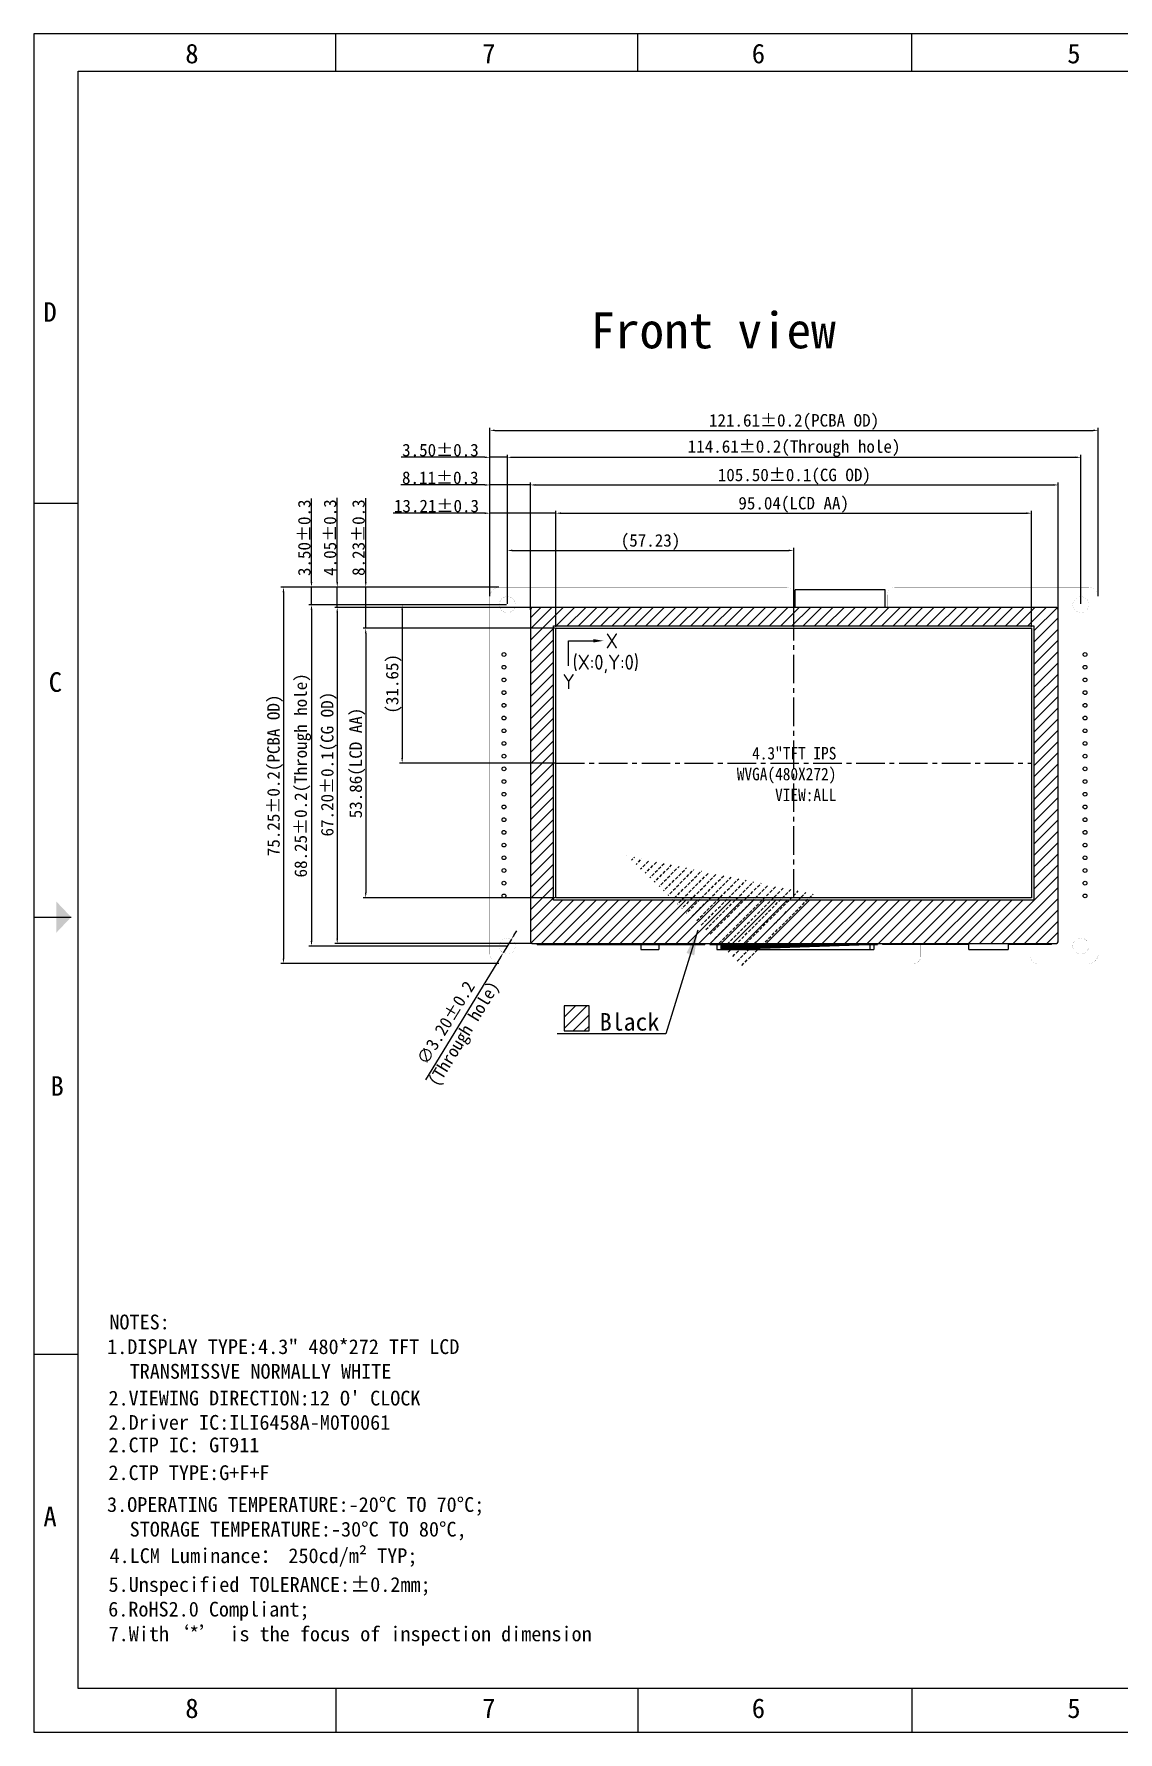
# Model space of a CAD drawing. Header units: millimetres. Extents: x 3623 to 5754, y 1306 to 2007.
# Drawn here: x 5266.9 to 5483.6, y 1644.1 to 1983.6 of the extents above; entities that cross this region are included whole.
import ezdxf
from ezdxf.enums import TextEntityAlignment as Align

# ---------------------------------------------------------------- set-up
doc = ezdxf.new("R2010")
doc.units = ezdxf.units.MM
doc.header["$LTSCALE"] = 0.1
doc.linetypes.add('标准', pattern=[28.575000000000003, 19.05, -3.175, 3.175, -3.175])
for name, color, linetype in [('BOTTOMOVERLAY', 54, 'Continuous'), ('Cover Glass', 90, 'Continuous'), ('Dim', 3, 'Continuous'), ('dwg', 7, 'Continuous'), ('FPC', 11, 'Continuous'), ('KEEPOUTLAYER', 6, 'Continuous'), ('MULTILAYER', 9, 'Continuous'), ('TOPOVERLAY', 2, 'Continuous'), ('保护膜', 4, 'Continuous'), ('镶件', 1, 'Continuous')]:
    doc.layers.add(name, color=color, linetype=linetype)
doc.styles.add('2', font='')
doc.styles.get("Standard").update_dxf_attribs({"font": 'isocp2.shx', "bigfont": 'AllInOneBig.shx'})
doc.styles.add('STYLE1', font='', dxfattribs={"width": 0.9})
doc.styles.add('VIEW 2.5', font='', dxfattribs={"height": 2.5})
doc.styles.add('VIEW 4', font='', dxfattribs={"height": 4})
doc.styles.add('宋体', font='', dxfattribs={"height": 2.5})
doc.styles.get('2').set_extended_font_data('SimSun')
doc.styles.get('STYLE1').set_extended_font_data('SimSun')
doc.styles.get('VIEW 2.5').set_extended_font_data('SimSun')
doc.styles.get('VIEW 4').set_extended_font_data('SimSun')
doc.styles.get('宋体').set_extended_font_data('SimSun')
doc.dimstyles.new('VIEW 2.5', dxfattribs={"dimtxt": 1, "dimasz": 1, "dimexe": 0.5, "dimexo": 0.2, "dimgap": 0.09, "dimtad": 1, "dimzin": 0, "dimdsep": 46, "dimtxsty": 'VIEW 2.5', "dimcen": 0.09, "dimclrd": 256, "dimclre": 256, "dimclrt": 256, "dimadec": 0, "dimazin": 0, "dimtp": 0.01, "dimtm": 0.01, "dimtfac": 0.6, "dimtmove": 0, "dimatfit": 0, "dimfxl": 1, "dimtolj": 1, "dimtzin": 0, "dimarcsym": 0})

# ---------------------------------------------------------------- blocks, each defined once
blk = doc.blocks.new('*D201')
at = {"layer": 'Defpoints', "color": 0, "ltscale": 100, "transparency": 16777216}
for p in [(5479.670088705666, 1904.354405118533), (5358.05757086681, 1871.005378465127), (5479.670088705666, 1871.002203465132)]:
    blk.add_point(p, dxfattribs=at)
at = {"layer": 'dwg', "lineweight": -2, "ltscale": 100, "transparency": 16777216}
for p, q in [((5358.05757086681, 1871.205378465127), (5358.05757086681, 1904.854405118533)), ((5479.670088705666, 1871.202203465132), (5479.670088705666, 1904.854405118533)), ((5359.05757086681, 1904.354405118533), (5478.670088705666, 1904.354405118533))]:
    blk.add_line(p, q, dxfattribs=at)
at = {"layer": 'dwg', "ltscale": 100, "transparency": 16777216}
for points in [[(5359.05757086681, 1904.521071785199), (5359.05757086681, 1904.187738451866), (5358.05757086681, 1904.354405118533)], [(5478.670088705666, 1904.521071785199), (5478.670088705666, 1904.187738451866), (5479.670088705666, 1904.354405118533)]]:
    blk.add_solid(points, dxfattribs=at)
at = {"layer": 'dwg', "ltscale": 100, "transparency": 16777216, "insert": (5418.863829786238, 1906.027738451866), "char_height": 2.5, "attachment_point": 5, "style": 'VIEW 2.5'}
blk.add_mtext('\\A1;121.61%%P0.2(PCBA OD)', dxfattribs=at)
blk = doc.blocks.new('*D202')
at = {"layer": 'Defpoints', "color": 0, "ltscale": 100, "transparency": 16777216}
for p in [(5360.057570372659, 1873.005379465128), (5316.817397781259, 1797.756550464776), (5360.057570372659, 1797.756550464776)]:
    blk.add_point(p, dxfattribs=at)
at = {"layer": 'dwg', "lineweight": -2, "ltscale": 100, "transparency": 16777216}
for p, q in [((5359.857570372659, 1873.005379465128), (5316.317397781259, 1873.005379465128)), ((5316.817397781259, 1872.005379465128), (5316.817397781259, 1798.756550464776)), ((5359.857570372659, 1797.756550464776), (5316.317397781259, 1797.756550464776))]:
    blk.add_line(p, q, dxfattribs=at)
at = {"layer": 'dwg', "ltscale": 100, "transparency": 16777216}
for points in [[(5316.650731114592, 1872.005379465128), (5316.984064447926, 1872.005379465128), (5316.817397781259, 1873.005379465128)], [(5316.650731114592, 1798.756550464776), (5316.984064447926, 1798.756550464776), (5316.817397781259, 1797.756550464776)]]:
    blk.add_solid(points, dxfattribs=at)
at = {"layer": 'dwg', "ltscale": 100, "transparency": 16777216, "insert": (5315.144064447926, 1835.380964964952), "char_height": 2.5, "attachment_point": 5, "rotation": 90, "style": 'VIEW 2.5'}
blk.add_mtext('\\A1;75.25%%P0.2(PCBA OD)', dxfattribs=at)
blk = doc.blocks.new('*D203')
at = {"layer": 'Defpoints', "color": 0, "ltscale": 100, "transparency": 16777216}
for p in [(5471.670088869386, 1893.439338323823), (5366.170088864245, 1868.280820983919), (5471.670088869386, 1868.280820983919)]:
    blk.add_point(p, dxfattribs=at)
at = {"layer": 'dwg', "lineweight": -2, "ltscale": 100, "transparency": 16777216}
for p, q in [((5366.170088864245, 1868.480820983919), (5366.170088864245, 1893.939338323823)), ((5367.170088864245, 1893.439338323823), (5470.670088869386, 1893.439338323823)), ((5471.670088869386, 1868.480820983919), (5471.670088869386, 1893.939338323823))]:
    blk.add_line(p, q, dxfattribs=at)
at = {"layer": 'dwg', "ltscale": 100, "transparency": 16777216}
for points in [[(5367.170088864245, 1893.60600499049), (5367.170088864245, 1893.272671657156), (5366.170088864245, 1893.439338323823)], [(5470.670088869386, 1893.60600499049), (5470.670088869386, 1893.272671657156), (5471.670088869386, 1893.439338323823)]]:
    blk.add_solid(points, dxfattribs=at)
at = {"layer": 'dwg', "ltscale": 100, "transparency": 16777216, "insert": (5418.920088866816, 1895.112671657157), "char_height": 2.5, "attachment_point": 5, "style": 'VIEW 2.5'}
blk.add_mtext('\\A1;105.50%%P0.1(CG OD)', dxfattribs=at)
blk = doc.blocks.new('*D204')
at = {"layer": 'Defpoints', "color": 0, "ltscale": 100, "transparency": 16777216}
for p in [(5366.720088864245, 1868.953376964487), (5327.558341976449, 1801.753376965767), (5366.720088864252, 1801.753376965767)]:
    blk.add_point(p, dxfattribs=at)
at = {"layer": 'dwg', "lineweight": -2, "ltscale": 100, "transparency": 16777216}
for p, q in [((5366.520088864245, 1868.953376964487), (5327.058341976449, 1868.953376964487)), ((5327.558341976449, 1867.953376964487), (5327.558341976449, 1802.753376965767)), ((5366.520088864252, 1801.753376965767), (5327.058341976449, 1801.753376965767))]:
    blk.add_line(p, q, dxfattribs=at)
at = {"layer": 'dwg', "ltscale": 100, "transparency": 16777216}
for points in [[(5327.391675309782, 1867.953376964487), (5327.725008643116, 1867.953376964487), (5327.558341976449, 1868.953376964487)], [(5327.391675309782, 1802.753376965767), (5327.725008643116, 1802.753376965767), (5327.558341976449, 1801.753376965767)]]:
    blk.add_solid(points, dxfattribs=at)
at = {"layer": 'dwg', "ltscale": 100, "transparency": 16777216, "insert": (5325.885008643116, 1837.620561871205), "char_height": 2.5, "attachment_point": 5, "rotation": 90, "style": 'VIEW 2.5'}
blk.add_mtext('\\A1;67.20%%P0.1(CG OD)', dxfattribs=at)
blk = doc.blocks.new('*D205')
at = {"layer": 'Defpoints', "color": 0, "ltscale": 100, "transparency": 16777216}
for p in [(5466.31007324099, 1887.794524895818), (5371.270073240989, 1864.778376962807), (5466.31007324099, 1864.778376962807)]:
    blk.add_point(p, dxfattribs=at)
at = {"layer": 'dwg', "lineweight": -2, "ltscale": 100, "transparency": 16777216}
for p, q in [((5371.270073240989, 1864.978376962807), (5371.270073240989, 1888.294524895818)), ((5372.270073240989, 1887.794524895818), (5465.31007324099, 1887.794524895818)), ((5466.31007324099, 1864.978376962807), (5466.31007324099, 1888.294524895818))]:
    blk.add_line(p, q, dxfattribs=at)
at = {"layer": 'dwg', "ltscale": 100, "transparency": 16777216}
for points in [[(5372.270073240989, 1887.961191562484), (5372.270073240989, 1887.627858229151), (5371.270073240989, 1887.794524895818)], [(5465.31007324099, 1887.961191562484), (5465.31007324099, 1887.627858229151), (5466.31007324099, 1887.794524895818)]]:
    blk.add_solid(points, dxfattribs=at)
at = {"layer": 'dwg', "ltscale": 100, "transparency": 16777216, "insert": (5418.79007324099, 1889.467858229151), "char_height": 2.5, "attachment_point": 5, "style": 'VIEW 2.5'}
blk.add_mtext('\\A1;95.04(LCD AA)', dxfattribs=at)
blk = doc.blocks.new('*D206')
at = {"layer": 'Defpoints', "color": 0, "ltscale": 100, "transparency": 16777216}
for p in [(5371.270073240989, 1864.778376962807), (5333.255434770634, 1810.922376962807), (5371.270073240989, 1810.922376962807)]:
    blk.add_point(p, dxfattribs=at)
at = {"layer": 'dwg', "lineweight": -2, "ltscale": 100, "transparency": 16777216}
for p, q in [((5371.07007324099, 1864.778376962807), (5332.755434770634, 1864.778376962807)), ((5333.255434770634, 1863.778376962807), (5333.255434770634, 1811.922376962807)), ((5371.07007324099, 1810.922376962807), (5332.755434770634, 1810.922376962807))]:
    blk.add_line(p, q, dxfattribs=at)
at = {"layer": 'dwg', "ltscale": 100, "transparency": 16777216}
for points in [[(5333.088768103967, 1863.778376962807), (5333.422101437301, 1863.778376962807), (5333.255434770634, 1864.778376962807)], [(5333.088768103967, 1811.922376962807), (5333.422101437301, 1811.922376962807), (5333.255434770634, 1810.922376962807)]]:
    blk.add_solid(points, dxfattribs=at)
at = {"layer": 'dwg', "ltscale": 100, "transparency": 16777216, "insert": (5331.5821014373, 1837.850376962808), "char_height": 2.5, "attachment_point": 5, "rotation": 90, "style": 'VIEW 2.5'}
blk.add_mtext('\\A1;53.86(LCD AA)', dxfattribs=at)
blk = doc.blocks.new('*D207')
at = {"layer": 'Defpoints', "color": 0, "ltscale": 100, "transparency": 16777216}
for p in [(5476.17008836681, 1898.964787776321), (5361.557571866811, 1869.505376465127), (5476.17008836681, 1869.505376465127)]:
    blk.add_point(p, dxfattribs=at)
at = {"layer": 'dwg', "lineweight": -2, "ltscale": 100, "transparency": 16777216}
for p, q in [((5361.557571866811, 1869.705376465127), (5361.557571866811, 1899.464787776321)), ((5362.557571866811, 1898.964787776321), (5475.17008836681, 1898.964787776321)), ((5476.17008836681, 1869.705376465127), (5476.17008836681, 1899.464787776321))]:
    blk.add_line(p, q, dxfattribs=at)
at = {"layer": 'dwg', "ltscale": 100, "transparency": 16777216}
for points in [[(5362.557571866811, 1899.131454442988), (5362.557571866811, 1898.798121109654), (5361.557571866811, 1898.964787776321)], [(5475.17008836681, 1899.131454442988), (5475.17008836681, 1898.798121109654), (5476.17008836681, 1898.964787776321)]]:
    blk.add_solid(points, dxfattribs=at)
at = {"layer": 'dwg', "ltscale": 100, "transparency": 16777216, "insert": (5418.86383011681, 1900.714509998543), "char_height": 2.5, "attachment_point": 5, "style": 'VIEW 2.5'}
blk.add_mtext('\\A1;114.61%%P0.2(Through hole)', dxfattribs=at)
blk = doc.blocks.new('*D208')
at = {"layer": 'Defpoints', "color": 0, "ltscale": 100, "transparency": 16777216}
for p in [(5361.557571866811, 1869.505376465127), (5322.413781069914, 1801.253376465127), (5361.557571866811, 1801.253376465127)]:
    blk.add_point(p, dxfattribs=at)
at = {"layer": 'dwg', "lineweight": -2, "ltscale": 100, "transparency": 16777216}
for p, q in [((5361.357571866811, 1869.505376465127), (5321.913781069914, 1869.505376465127)), ((5322.413781069914, 1868.505376465127), (5322.413781069914, 1802.253376465127)), ((5361.357571866811, 1801.253376465127), (5321.913781069914, 1801.253376465127))]:
    blk.add_line(p, q, dxfattribs=at)
at = {"layer": 'dwg', "ltscale": 100, "transparency": 16777216}
for points in [[(5322.247114403247, 1868.505376465127), (5322.580447736581, 1868.505376465127), (5322.413781069914, 1869.505376465127)], [(5322.247114403247, 1802.253376465127), (5322.580447736581, 1802.253376465127), (5322.413781069914, 1801.253376465127)]]:
    blk.add_solid(points, dxfattribs=at)
at = {"layer": 'dwg', "ltscale": 100, "transparency": 16777216, "insert": (5320.664058847692, 1835.379376465128), "char_height": 2.5, "attachment_point": 5, "rotation": 90, "style": 'VIEW 2.5'}
blk.add_mtext('\\A1;68.25%%P0.2(Through hole)', dxfattribs=at)
blk = doc.blocks.new('*D194')
at = {"layer": 'Defpoints', "color": 0, "ltscale": 100, "transparency": 16777216}
for p in [(5358.05757086681, 1898.964787776321), (5358.05757086681, 1871.005378465127), (5361.557571866811, 1869.505376465127)]:
    blk.add_point(p, dxfattribs=at)
at = {"layer": 'dwg', "lineweight": -2, "ltscale": 100, "transparency": 16777216}
for p, q in [((5357.05757086681, 1898.964787776321), (5340.308126422366, 1898.964787776321)), ((5358.05757086681, 1871.205378465127), (5358.05757086681, 1899.464787776321)), ((5361.557571866811, 1898.964787776321), (5358.05757086681, 1898.964787776321)), ((5361.557571866811, 1869.705376465127), (5361.557571866811, 1899.464787776321)), ((5362.557571866811, 1898.964787776321), (5363.557571866811, 1898.964787776321))]:
    blk.add_line(p, q, dxfattribs=at)
at = {"layer": 'dwg', "ltscale": 100, "transparency": 16777216}
for points in [[(5357.05757086681, 1899.131454442988), (5357.05757086681, 1898.798121109654), (5358.05757086681, 1898.964787776321)], [(5362.557571866811, 1899.131454442988), (5362.557571866811, 1898.798121109654), (5361.557571866811, 1898.964787776321)]]:
    blk.add_solid(points, dxfattribs=at)
at = {"layer": 'dwg', "ltscale": 100, "transparency": 16777216, "insert": (5348.182848644588, 1900.395065554099), "char_height": 2.5, "attachment_point": 5, "style": 'VIEW 2.5'}
blk.add_mtext('\\A1;3.50%%p0.3', dxfattribs=at)
blk = doc.blocks.new('*D195')
at = {"layer": 'Defpoints', "color": 0, "ltscale": 100, "transparency": 16777216}
for p in [(5322.413781069914, 1873.005379465128), (5360.057570372659, 1873.005379465128), (5361.557571866811, 1869.505376465127)]:
    blk.add_point(p, dxfattribs=at)
at = {"layer": 'dwg', "lineweight": -2, "ltscale": 100, "transparency": 16777216}
for p, q in [((5322.413781069914, 1874.005379465128), (5322.413781069914, 1890.754823909572)), ((5359.857570372659, 1873.005379465128), (5321.913781069914, 1873.005379465128)), ((5322.413781069914, 1869.505376465127), (5322.413781069914, 1873.005379465128)), ((5361.357571866811, 1869.505376465127), (5321.913781069914, 1869.505376465127)), ((5322.413781069914, 1868.505376465127), (5322.413781069914, 1867.505376465127))]:
    blk.add_line(p, q, dxfattribs=at)
at = {"layer": 'dwg', "ltscale": 100, "transparency": 16777216}
for points in [[(5322.247114403247, 1874.005379465128), (5322.580447736581, 1874.005379465128), (5322.413781069914, 1873.005379465128)], [(5322.247114403247, 1868.505376465127), (5322.580447736581, 1868.505376465127), (5322.413781069914, 1869.505376465127)]]:
    blk.add_solid(points, dxfattribs=at)
at = {"layer": 'dwg', "ltscale": 100, "transparency": 16777216, "insert": (5320.983503292136, 1882.880101687351), "char_height": 2.5, "attachment_point": 5, "rotation": 90, "style": 'VIEW 2.5'}
blk.add_mtext('\\A1;3.50%%p0.3', dxfattribs=at)
blk = doc.blocks.new('*D196')
at = {"layer": 'Defpoints', "color": 0, "ltscale": 100, "transparency": 16777216}
for p in [(5327.558341976449, 1873.005379465128), (5360.057570372659, 1873.005379465128), (5366.720088864245, 1868.953376964487)]:
    blk.add_point(p, dxfattribs=at)
at = {"layer": 'dwg', "lineweight": -2, "ltscale": 100, "transparency": 16777216}
for p, q in [((5327.558341976449, 1874.005379465128), (5327.558341976449, 1890.838157242905)), ((5359.857570372659, 1873.005379465128), (5327.058341976449, 1873.005379465128)), ((5327.558341976449, 1868.953376964487), (5327.558341976449, 1873.005379465128)), ((5366.520088864245, 1868.953376964487), (5327.058341976449, 1868.953376964487)), ((5327.558341976449, 1867.953376964487), (5327.558341976449, 1866.953376964487))]:
    blk.add_line(p, q, dxfattribs=at)
at = {"layer": 'dwg', "ltscale": 100, "transparency": 16777216}
for points in [[(5327.391675309782, 1874.005379465128), (5327.725008643116, 1874.005379465128), (5327.558341976449, 1873.005379465128)], [(5327.391675309782, 1867.953376964487), (5327.725008643116, 1867.953376964487), (5327.558341976449, 1868.953376964487)]]:
    blk.add_solid(points, dxfattribs=at)
at = {"layer": 'dwg', "ltscale": 100, "transparency": 16777216, "insert": (5326.128064198671, 1882.921768354018), "char_height": 2.5, "attachment_point": 5, "rotation": 90, "style": 'VIEW 2.5'}
blk.add_mtext('\\A1;4.05%%p0.3', dxfattribs=at)
blk = doc.blocks.new('*D197')
at = {"layer": 'Defpoints', "color": 0, "ltscale": 100, "transparency": 16777216}
for p in [(5333.255434770634, 1873.005379465128), (5360.057570372659, 1873.005379465128), (5371.270073240989, 1864.778376962807)]:
    blk.add_point(p, dxfattribs=at)
at = {"layer": 'dwg', "lineweight": -2, "ltscale": 100, "transparency": 16777216}
for p, q in [((5333.255434770634, 1874.005379465128), (5333.255434770634, 1890.810379465128)), ((5359.857570372659, 1873.005379465128), (5332.755434770634, 1873.005379465128)), ((5333.255434770634, 1864.778376962807), (5333.255434770634, 1873.005379465128)), ((5371.07007324099, 1864.778376962807), (5332.755434770634, 1864.778376962807)), ((5333.255434770634, 1863.778376962807), (5333.255434770634, 1862.778376962807))]:
    blk.add_line(p, q, dxfattribs=at)
at = {"layer": 'dwg', "ltscale": 100, "transparency": 16777216}
for points in [[(5333.088768103967, 1874.005379465128), (5333.422101437301, 1874.005379465128), (5333.255434770634, 1873.005379465128)], [(5333.088768103967, 1863.778376962807), (5333.422101437301, 1863.778376962807), (5333.255434770634, 1864.778376962807)]]:
    blk.add_solid(points, dxfattribs=at)
at = {"layer": 'dwg', "ltscale": 100, "transparency": 16777216, "insert": (5331.825156992856, 1882.907879465129), "char_height": 2.5, "attachment_point": 5, "rotation": 90, "style": 'VIEW 2.5'}
blk.add_mtext('\\A1;8.23%%p0.3', dxfattribs=at)
blk = doc.blocks.new('*D199')
at = {"layer": 'Defpoints', "color": 0, "ltscale": 100, "transparency": 16777216}
for p in [(5358.05757086681, 1893.439338323823), (5358.05757086681, 1871.005378465127), (5366.170088864245, 1868.280820983919)]:
    blk.add_point(p, dxfattribs=at)
at = {"layer": 'dwg', "lineweight": -2, "ltscale": 100, "transparency": 16777216}
for p, q in [((5357.05757086681, 1893.439338323823), (5340.25257086681, 1893.439338323823)), ((5358.05757086681, 1871.205378465127), (5358.05757086681, 1893.939338323823)), ((5366.170088864245, 1893.439338323823), (5358.05757086681, 1893.439338323823)), ((5366.170088864245, 1868.480820983919), (5366.170088864245, 1893.939338323823)), ((5367.170088864245, 1893.439338323823), (5368.170088864245, 1893.439338323823))]:
    blk.add_line(p, q, dxfattribs=at)
at = {"layer": 'dwg', "ltscale": 100, "transparency": 16777216}
for points in [[(5357.05757086681, 1893.60600499049), (5357.05757086681, 1893.272671657156), (5358.05757086681, 1893.439338323823)], [(5367.170088864245, 1893.60600499049), (5367.170088864245, 1893.272671657156), (5366.170088864245, 1893.439338323823)]]:
    blk.add_solid(points, dxfattribs=at)
at = {"layer": 'dwg', "ltscale": 100, "transparency": 16777216, "insert": (5348.15507086681, 1894.869616101601), "char_height": 2.5, "attachment_point": 5, "style": 'VIEW 2.5'}
blk.add_mtext('\\A1;8.11%%p0.3', dxfattribs=at)
blk = doc.blocks.new('*D200')
at = {"layer": 'Defpoints', "color": 0, "ltscale": 100, "transparency": 16777216}
for p in [(5358.05757086681, 1887.794524895818), (5358.05757086681, 1871.005378465127), (5371.270073240989, 1864.778376962807)]:
    blk.add_point(p, dxfattribs=at)
at = {"layer": 'dwg', "lineweight": -2, "ltscale": 100, "transparency": 16777216}
for p, q in [((5357.05757086681, 1887.794524895818), (5338.724793089033, 1887.794524895818)), ((5358.05757086681, 1871.205378465127), (5358.05757086681, 1888.294524895818)), ((5371.270073240989, 1887.794524895818), (5358.05757086681, 1887.794524895818)), ((5371.270073240989, 1864.978376962807), (5371.270073240989, 1888.294524895818)), ((5372.270073240989, 1887.794524895818), (5373.270073240989, 1887.794524895818))]:
    blk.add_line(p, q, dxfattribs=at)
at = {"layer": 'dwg', "ltscale": 100, "transparency": 16777216}
for points in [[(5357.05757086681, 1887.961191562484), (5357.05757086681, 1887.627858229151), (5358.05757086681, 1887.794524895818)], [(5372.270073240989, 1887.961191562484), (5372.270073240989, 1887.627858229151), (5371.270073240989, 1887.794524895818)]]:
    blk.add_solid(points, dxfattribs=at)
at = {"layer": 'dwg', "ltscale": 100, "transparency": 16777216, "insert": (5347.391181977921, 1889.224802673595), "char_height": 2.5, "attachment_point": 5, "style": 'VIEW 2.5'}
blk.add_mtext('\\A1;13.21%%p0.3', dxfattribs=at)
blk = doc.blocks.new('*D209')
at = {"layer": 'Defpoints', "color": 0, "ltscale": 100, "transparency": 16777216}
for p in [(5418.79007324099, 1880.351103304403), (5361.557571866811, 1869.505376465127), (5418.79007324099, 1864.778376962807)]:
    blk.add_point(p, dxfattribs=at)
at = {"layer": 'dwg', "lineweight": -2, "ltscale": 100, "transparency": 16777216}
for p, q in [((5361.557571866811, 1869.705376465127), (5361.557571866811, 1880.851103304403)), ((5418.79007324099, 1864.978376962807), (5418.79007324099, 1880.851103304403)), ((5362.557571866811, 1880.351103304403), (5417.79007324099, 1880.351103304403))]:
    blk.add_line(p, q, dxfattribs=at)
at = {"layer": 'dwg', "ltscale": 100, "transparency": 16777216}
for points in [[(5362.557571866811, 1880.51776997107), (5362.557571866811, 1880.184436637736), (5361.557571866811, 1880.351103304403)], [(5417.79007324099, 1880.51776997107), (5417.79007324099, 1880.184436637736), (5418.79007324099, 1880.351103304403)]]:
    blk.add_solid(points, dxfattribs=at)
at = {"layer": 'dwg', "ltscale": 100, "transparency": 16777216, "insert": (5390.1738225539, 1882.024436637736), "char_height": 2.5, "attachment_point": 5, "style": 'VIEW 2.5'}
blk.add_mtext('\\A1;(57.23)', dxfattribs=at)
blk = doc.blocks.new('*D210')
at = {"layer": 'Defpoints', "color": 0, "ltscale": 100, "transparency": 16777216}
for p in [(5361.557571866811, 1869.505376465127), (5340.534023340333, 1837.850376962807), (5371.270073240989, 1837.850376962807)]:
    blk.add_point(p, dxfattribs=at)
at = {"layer": 'dwg', "lineweight": -2, "ltscale": 100, "transparency": 16777216}
for p, q in [((5361.357571866811, 1869.505376465127), (5340.034023340333, 1869.505376465127)), ((5340.534023340333, 1868.505376465127), (5340.534023340333, 1838.850376962807)), ((5371.07007324099, 1837.850376962807), (5340.034023340333, 1837.850376962807))]:
    blk.add_line(p, q, dxfattribs=at)
at = {"layer": 'dwg', "ltscale": 100, "transparency": 16777216}
for points in [[(5340.367356673666, 1868.505376465127), (5340.700690007, 1868.505376465127), (5340.534023340333, 1869.505376465127)], [(5340.367356673666, 1838.850376962807), (5340.700690007, 1838.850376962807), (5340.534023340333, 1837.850376962807)]]:
    blk.add_solid(points, dxfattribs=at)
at = {"layer": 'dwg', "ltscale": 100, "transparency": 16777216, "insert": (5338.860690007, 1853.677876713968), "char_height": 2.5, "attachment_point": 5, "rotation": 90, "style": 'VIEW 2.5'}
blk.add_mtext('\\A1;(31.65)', dxfattribs=at)
blk = doc.blocks.new('*D220')
at = {"layer": 'Defpoints', "color": 0, "ltscale": 100, "transparency": 16777216}
for p in [(5362.392970708235, 1802.617966358005), (5360.722173025386, 1799.888786572248)]:
    blk.add_point(p, dxfattribs=at)
at = {"layer": 'dwg', "lineweight": -2, "ltscale": 100, "transparency": 16777216}
for p, q in [((5362.392970708235, 1802.617966358005), (5360.722173025386, 1799.888786572248)), ((5362.915095310454, 1803.470835574098), (5363.437219912672, 1804.32370479019)), ((5360.200048423168, 1799.035917356156), (5345.204525463414, 1774.54134296291))]:
    blk.add_line(p, q, dxfattribs=at)
at = {"layer": 'dwg', "ltscale": 100, "transparency": 16777216}
for points in [[(5362.772950441105, 1803.557856341134), (5363.057240179802, 1803.383814807061), (5362.392970708235, 1802.617966358005)], [(5360.057903553819, 1799.122938123192), (5360.342193292516, 1798.948896589119), (5360.722173025386, 1799.888786572248)]]:
    blk.add_solid(points, dxfattribs=at)
at = {"layer": 'dwg', "ltscale": 100, "transparency": 16777216, "insert": (5351.38064695924, 1784.629785216463), "char_height": 2.5, "attachment_point": 5, "rotation": 58.525126185417115, "style": 'VIEW 2.5'}
blk.add_mtext('\\A1;∅3.20%%P0.2\\P(Through hole)', dxfattribs=at)

msp = doc.modelspace()

# ---------------------------------------------------------------- hatches: boundary and pattern name
at = {"layer": 'Cover Glass'}
h = msp.add_hatch(dxfattribs=at)
h.set_pattern_fill('ANSI31', color=256, scale=0.5, style=0)
h.set_pattern_definition([(45, (-4058.293444669303, -8332.123070017045), (-1.122532015133644, 1.122532015133644), [])])
h.paths.add_polyline_path([(5370.770073240989, 1865.278376962805), (5466.81007324099, 1865.278376962805), (5466.81007324099, 1810.422376962809), (5370.770073240989, 1810.422376962809)], flags=16)
edge = h.paths.add_edge_path()
edge.add_arc((5471.120088869386, 1802.303376965778), 0.5499999999999545, 270.0000000000948, 359.9999999999289)
edge.add_line((5471.670088869386, 1802.303376965777), (5471.670088869386, 1868.403376964486))
edge.add_arc((5471.120088869386, 1868.403376964487), 0.5500000000001819, 359.9999999999052, 449.9999999999052)
edge.add_line((5471.120088869387, 1868.953376964487), (5366.720088864245, 1868.953376964487))
edge.add_arc((5366.720088864245, 1868.403376964488), 0.5499999999997272, 90, 179.9999999999526)
edge.add_line((5366.170088864245, 1868.403376964488), (5366.170088864222, 1802.303376965766))
edge.add_arc((5366.720088864222, 1802.303376965768), 0.5500000000001819, 180.0000000001421, 270.0000000000948)
edge.add_line((5366.720088864223, 1801.753376965767), (5471.120088869387, 1801.753376965778))
h = msp.add_hatch(dxfattribs=at)
h.set_pattern_fill('ANSI31', color=256, scale=0.5, style=0)
h.set_pattern_definition([(45, (1251.281618976234, 671.5097360567017), (-1.122532015133644, 1.122532015133644), [])])
h.paths.add_polyline_path([(5372.921549762578, 1784.296795076434), (5377.921549762578, 1784.296795076434), (5377.921549762578, 1789.296795076434), (5372.921549762578, 1789.296795076434)])
at = {"layer": 'FPC'}
h = msp.add_hatch(dxfattribs=at)
h.set_pattern_fill('ANSI33', color=6, scale=0.2, style=0)
h.set_pattern_definition([(45, (-670016202.1818037, -258384603.1517348), (-0.8980256121069152, 0.8980256121069154), []), (45, (-670016201.2837777, -258384603.1517348), (-0.8980256121069152, 0.8980256121069154), [0.635, -0.3175])])
h.paths.add_polyline_path([(5404.212073255979, 1800.542376962806), (5434.002980774228, 1800.542376962806), (5434.002980749456, 1801.542376962806), (5404.212073231206, 1801.542376962806)])

# ---------------------------------------------------------------- linework, layer by layer
at = {"color": 0}
for p, q in [((5266.946626321715, 1983.600724374402), (5266.946626321727, 1644.125461921401)), ((5744.183460541553, 1983.600724374424), (5266.946626321715, 1983.600724374402)), ((5327.306099458533, 1976.180765873019), (5327.306099458533, 1983.600724374407)), ((5387.665572595391, 1976.180765873022), (5387.665572595379, 1983.600724374407)), ((5442.38609485734, 1976.180765873025), (5442.38609485734, 1983.600724374412)), ((5266.946626321715, 1889.78703596763), (5275.800786875317, 1889.787035967631)), ((5266.946626321715, 1807.044909265632), (5274.375484553941, 1807.044909265635)), ((5268.432397968159, 1807.044909265632), (5271.403941261038, 1807.044909265635)), ((5266.946626321715, 1719.701772828402), (5275.80078687533, 1719.701772828402)), ((5327.306099458557, 1652.800989266477), (5327.306099458557, 1644.125461921403)), ((5387.6655725954, 1652.800989266479), (5387.6655725954, 1644.125461921406)), ((5442.386094857349, 1652.800989266482), (5442.386094857349, 1644.125461921409)), ((5266.946626321727, 1644.125461921401), (5744.183460541553, 1644.125461921422))]:
    msp.add_line(p, q, dxfattribs=at)
at = {"color": 0, "lineweight": -2}
msp.add_line((5735.044831854521, 1652.800989266496), (5439.881740002132, 1652.800989266496), dxfattribs=at)
at = {"color": 0, "elevation": -4.639917435414569e-10}
msp.add_lwpolyline([(5275.800786875311, 1976.180765873017), (5735.044831854508, 1976.18076587304), (5735.044831854533, 1652.800989266496), (5275.800786875336, 1652.800989266475)], close=True, dxfattribs=at)
at = {"color": 1, "linetype": '标准', "ltscale": 3}
for points in [[(5418.79007324099, 1810.922376962807), (5418.79007324099, 1864.778376962807)], [(5371.270073240989, 1837.850376962807), (5466.31007324099, 1837.850376962807)]]:
    msp.add_lwpolyline(points, dxfattribs=at)
at = {"color": 0}
msp.add_solid([(5271.403941261038, 1803.911420755151), (5271.403941261038, 1810.178397776116), (5274.375484553941, 1807.044909265635)], dxfattribs=at)
at = {"layer": 'BOTTOMOVERLAY', "const_width": 0.00635}
msp.add_lwpolyline([(5460.61700586681, 1810.379378465127, -1), (5460.61065586681, 1810.379378465127, -1)], format="xyb", close=True, dxfattribs=at)
msp.add_lwpolyline([(5460.61700586681, 1810.379378465127, -1), (5460.61065586681, 1810.379378465127, -1)], format="xyb", close=True, dxfattribs=at)
at = {"layer": 'Cover Glass'}
msp.add_lwpolyline([(5471.120088869387, 1801.753376965778), (5471.120088869387, 1801.753376965778, 0.414213562372417), (5471.670088869386, 1802.303376965777), (5471.670088869386, 1868.403376964486, 0.4142135623730924), (5471.120088869387, 1868.953376964487), (5366.720088864245, 1868.953376964487, 0.4142135623726592), (5366.170088864245, 1868.403376964488), (5366.170088864222, 1802.303376965766, 0.4142135623726592), (5366.720088864223, 1801.753376965767), (5471.120088869387, 1801.753376965778)], format="xyb", dxfattribs=at)
for points in [[(5370.770073240989, 1865.278376962805), (5466.81007324099, 1865.278376962805), (5466.81007324099, 1810.422376962809), (5370.770073240989, 1810.422376962809)], [(5370.770073240989, 1865.278376962805), (5466.81007324099, 1865.278376962805), (5466.81007324099, 1810.422376962809), (5370.770073240989, 1810.422376962809)], [(5372.921549762578, 1784.296795076434), (5377.921549762578, 1784.296795076434), (5377.921549762578, 1789.296795076434), (5372.921549762578, 1789.296795076434)]]:
    msp.add_lwpolyline(points, close=True, dxfattribs=at)
at = {"layer": 'Dim', "color": 6}
msp.add_lwpolyline([(5373.770073240989, 1857.278376962805), (5373.770073240989, 1862.278376962805), (5378.770073240989, 1862.278376962805)], dxfattribs=at)
msp.add_solid([(5378.770073240989, 1861.94504362947), (5378.770073240989, 1862.611710296138), (5380.770073240989, 1862.278376962805)], dxfattribs=at)
at = {"layer": 'dwg', "color": 5, "ltscale": 100}
msp.add_lwpolyline([(5371.270073240989, 1864.778376962807), (5466.31007324099, 1864.778376962807), (5466.31007324099, 1810.922376962807), (5371.270073240989, 1810.922376962807)], close=True, dxfattribs=at)
at = {"layer": 'FPC'}
for p, q in [((5388.242981674389, 1801.542376962806), (5388.24298167439, 1800.542376962806)), ((5388.242981674389, 1800.542376962806), (5391.84298167439, 1800.542376962806)), ((5391.842981674391, 1801.542376962806), (5391.842981674388, 1800.542376962806))]:
    msp.add_line(p, q, dxfattribs=at)
at = {"layer": 'FPC', "color": 6}
for p, q in [((5403.412073240981, 1801.542376962806), (5403.412073240979, 1800.542376962806)), ((5403.412073240979, 1800.542376962806), (5434.802980783543, 1800.542376962806)), ((5404.212073231206, 1801.542376962806), (5404.212073255979, 1800.542376962806)), ((5434.002980749456, 1801.542376962806), (5434.002980774228, 1800.542376962806)), ((5434.802980783543, 1801.542376962806), (5434.802980783543, 1800.542376962806))]:
    msp.add_line(p, q, dxfattribs=at)
at = {"layer": 'FPC', "linetype": 'ByBlock', "lineweight": 0}
for p, q in [((5453.818950045945, 1800.542376962806), (5453.818950045945, 1801.753376965776)), ((5453.818950045945, 1800.542376962806), (5461.650432861664, 1800.542376962806)), ((5461.650432861664, 1801.753376965777), (5461.650432861664, 1800.542376962806))]:
    msp.add_line(p, q, dxfattribs=at)
at = {"layer": 'KEEPOUTLAYER', "const_width": 0.0127}
for points in [[(5360.057571866811, 1873.005379465127, 0.414214), (5358.05757086681, 1871.005378465127)], [(5418.86166386681, 1871.503213465127, 0.4146359999999999), (5417.36166686681, 1873.005376465127)], [(5439.045138866811, 1873.005376465127, 0.414214), (5437.545138866811, 1871.505377465127)], [(5479.67008886681, 1871.005378465127, 0.414214), (5477.67008786681, 1873.005379465127)], [(5358.05757086681, 1799.753377465127, 0.414214), (5360.057571866811, 1797.753375465127)], [(5442.70458286681, 1797.753378465127, 0.414214), (5444.20458186681, 1799.253378465127)], [(5466.092437866811, 1799.253378465127, 0.414214), (5467.59243686681, 1797.753378465127)], [(5477.67008786681, 1797.753375465127, 0.414214), (5479.67008886681, 1799.753377465127)]]:
    msp.add_lwpolyline(points, format="xyb", dxfattribs=at)
at = {"layer": 'KEEPOUTLAYER'}
for points, const_width in [([(5358.06074586681, 1871.005378465127, -1), (5358.05439586681, 1871.005378465127, -1)], 0.00635), ([(5358.06074886681, 1871.005378465127, -1), (5358.054398866811, 1871.005378465127, -1)], 0.00635), ([(5359.957572866811, 1869.505376465127, -1), (5363.157570866811, 1869.505376465127, -1)], 0.0127), ([(5360.06074686681, 1873.005379465127, -1), (5360.054396866811, 1873.005379465127, -1)], 0.00635), ([(5360.06074686681, 1873.005376465127, -1), (5360.054396866811, 1873.005376465127, -1)], 0.00635), ([(5418.864838866811, 1871.503213465127, -1), (5418.85848886681, 1871.503213465127, -1)], 0.00635), ([(5418.86484086681, 1871.503213465127, -1), (5418.85849086681, 1871.503213465127, -1)], 0.00635), ([(5437.548313866811, 1871.505377465127, -1), (5437.54196386681, 1871.505377465127, -1)], 0.00635), ([(5437.548313866811, 1871.505377465127, -1), (5437.54196386681, 1871.505377465127, -1)], 0.00635), ([(5439.048313866811, 1873.005376465127, -1), (5439.04196386681, 1873.005376465127, -1)], 0.00635), ([(5439.048313866811, 1873.005376465127, -1), (5439.04196386681, 1873.005376465127, -1)], 0.00635), ([(5474.57008886681, 1869.505376465127, -1), (5477.77008786681, 1869.505376465127, -1)], 0.0127), ([(5477.673262866811, 1873.005379465127, -1), (5477.66691286681, 1873.005379465127, -1)], 0.00635), ([(5477.673262866811, 1873.005376465127, -1), (5477.66691286681, 1873.005376465127, -1)], 0.00635), ([(5479.67326386681, 1871.005378465127, -1), (5479.66691386681, 1871.005378465127, -1)], 0.00635), ([(5479.67326386681, 1871.005378465127, -1), (5479.66691386681, 1871.005378465127, -1)], 0.00635), ([(5359.96074786681, 1869.505376465127, -1), (5359.954397866811, 1869.505376465127, -1)], 0.00635), ([(5363.16074586681, 1869.505376465127, -1), (5363.154395866811, 1869.505376465127, -1)], 0.00635), ([(5474.573263866811, 1869.505376465127, -1), (5474.56691386681, 1869.505376465127, -1)], 0.00635), ([(5477.77326286681, 1869.505376465127, -1), (5477.76691286681, 1869.505376465127, -1)], 0.00635), ([(5359.957572866811, 1801.253376465127, -1), (5363.157570866811, 1801.253376465127, -1)], 0.0127), ([(5474.57008886681, 1801.253376465127, -1), (5477.77008786681, 1801.253376465127, -1)], 0.0127), ([(5358.06074586681, 1799.753377465127, -1), (5358.05439586681, 1799.753377465127, -1)], 0.00635), ([(5358.06074886681, 1799.753377465127, -1), (5358.054398866811, 1799.753377465127, -1)], 0.00635), ([(5359.96074786681, 1801.253376465127, -1), (5359.954397866811, 1801.253376465127, -1)], 0.00635), ([(5363.16074586681, 1801.253376465127, -1), (5363.154395866811, 1801.253376465127, -1)], 0.00635), ([(5444.20775686681, 1799.253378465127, -1), (5444.20140686681, 1799.253378465127, -1)], 0.00635), ([(5444.20775686681, 1799.253378465127, -1), (5444.20140686681, 1799.253378465127, -1)], 0.00635), ([(5466.09561286681, 1799.253378465127, -1), (5466.089262866811, 1799.253378465127, -1)], 0.00635), ([(5466.09561286681, 1799.253378465127, -1), (5466.089262866811, 1799.253378465127, -1)], 0.00635), ([(5474.573263866811, 1801.253376465127, -1), (5474.56691386681, 1801.253376465127, -1)], 0.00635), ([(5477.77326286681, 1801.253376465127, -1), (5477.76691286681, 1801.253376465127, -1)], 0.00635), ([(5479.67326386681, 1799.753377465127, -1), (5479.66691386681, 1799.753377465127, -1)], 0.00635), ([(5479.67326386681, 1799.753377465127, -1), (5479.66691386681, 1799.753377465127, -1)], 0.00635), ([(5360.06074686681, 1797.753375465127, -1), (5360.054396866811, 1797.753375465127, -1)], 0.00635), ([(5360.06074686681, 1797.753375465127, -1), (5360.054396866811, 1797.753375465127, -1)], 0.00635), ([(5442.70775786681, 1797.753378465127, -1), (5442.70140786681, 1797.753378465127, -1)], 0.00635), ([(5442.70775786681, 1797.753375465127, -1), (5442.70140786681, 1797.753375465127, -1)], 0.00635), ([(5467.59561186681, 1797.753378465127, -1), (5467.58926186681, 1797.753378465127, -1)], 0.00635), ([(5467.59561186681, 1797.753375465127, -1), (5467.58926186681, 1797.753375465127, -1)], 0.00635), ([(5477.673262866811, 1797.753375465127, -1), (5477.66691286681, 1797.753375465127, -1)], 0.00635), ([(5477.673262866811, 1797.753375465127, -1), (5477.66691286681, 1797.753375465127, -1)], 0.00635)]:
    msp.add_lwpolyline(points, format="xyb", close=True, dxfattribs=dict(at, const_width=const_width))
at = {"layer": 'KEEPOUTLAYER', "const_width": 0.0127}
for points in [[(5358.05757386681, 1799.753377465127), (5358.05757386681, 1871.005378465127)], [(5417.36166686681, 1873.005376465127), (5360.057571866811, 1873.005376465127)], [(5418.86166586681, 1871.503213465127), (5418.857986609642, 1868.953376964487)], [(5437.545138866811, 1868.953376964487), (5437.545138866811, 1871.505377465127)], [(5477.67008786681, 1873.005376465127), (5439.045138866811, 1873.005376465127)], [(5479.67008886681, 1799.753377465127), (5479.67008886681, 1871.005378465127)], [(5444.20458186681, 1799.253378465127), (5444.20458186681, 1801.542376962806)], [(5466.092437866811, 1799.253378465127), (5466.092437866811, 1801.542376962806)], [(5442.70458286681, 1797.753375465127), (5360.057571866811, 1797.753375465127)], [(5477.67008786681, 1797.753375465127), (5467.59243686681, 1797.753375465127)]]:
    msp.add_lwpolyline(points, dxfattribs=at)
at = {"layer": 'MULTILAYER'}
for points in [[(5360.885627866811, 1859.917846465127, -1), (5360.885627866811, 1859.167844465127, -1)], [(5360.885627866811, 1857.377846465127, -1), (5360.885627866811, 1856.627844465127, -1)], [(5477.02262686681, 1859.917846465127, -1), (5477.02262686681, 1859.167844465127, -1)], [(5477.02262686681, 1857.377846465127, -1), (5477.02262686681, 1856.627844465127, -1)], [(5360.885627866811, 1854.837846465127, -1), (5360.885627866811, 1854.087844465127, -1)], [(5477.02262686681, 1854.837846465127, -1), (5477.02262686681, 1854.087844465127, -1)], [(5360.885627866811, 1852.297846465127, -1), (5360.885627866811, 1851.547844465127, -1)], [(5477.02262686681, 1852.297846465127, -1), (5477.02262686681, 1851.547844465127, -1)], [(5360.885627866811, 1849.757846465127, -1), (5360.885627866811, 1849.007844465127, -1)], [(5360.885627866811, 1847.217846465127, -1), (5360.885627866811, 1846.467844465127, -1)], [(5477.02262686681, 1849.757846465127, -1), (5477.02262686681, 1849.007844465127, -1)], [(5477.02262686681, 1847.217846465127, -1), (5477.02262686681, 1846.467844465127, -1)], [(5360.885627866811, 1844.677846465127, -1), (5360.885627866811, 1843.927844465127, -1)], [(5477.02262686681, 1844.677846465127, -1), (5477.02262686681, 1843.927844465127, -1)], [(5360.885627866811, 1842.137846465127, -1), (5360.885627866811, 1841.387844465127, -1)], [(5477.02262686681, 1842.137846465127, -1), (5477.02262686681, 1841.387844465127, -1)], [(5360.885627866811, 1839.597846465127, -1), (5360.885627866811, 1838.847844465127, -1)], [(5360.885627866811, 1837.057846465127, -1), (5360.885627866811, 1836.307844465127, -1)], [(5477.02262686681, 1839.597846465127, -1), (5477.02262686681, 1838.847844465127, -1)], [(5477.02262686681, 1837.057846465127, -1), (5477.02262686681, 1836.307844465127, -1)], [(5360.885627866811, 1834.517846465127, -1), (5360.885627866811, 1833.767844465127, -1)], [(5477.02262686681, 1834.517846465127, -1), (5477.02262686681, 1833.767844465127, -1)], [(5360.885627866811, 1831.977846465127, -1), (5360.885627866811, 1831.227844465127, -1)], [(5477.02262686681, 1831.977846465127, -1), (5477.02262686681, 1831.227844465127, -1)], [(5360.885627866811, 1829.437846465127, -1), (5360.885627866811, 1828.687844465127, -1)], [(5360.885627866811, 1826.897846465127, -1), (5360.885627866811, 1826.147844465127, -1)], [(5477.02262686681, 1829.437846465127, -1), (5477.02262686681, 1828.687844465127, -1)], [(5477.02262686681, 1826.897846465127, -1), (5477.02262686681, 1826.147844465127, -1)], [(5360.885627866811, 1824.357846465127, -1), (5360.885627866811, 1823.607844465127, -1)], [(5477.02262686681, 1824.357846465127, -1), (5477.02262686681, 1823.607844465127, -1)], [(5360.885627866811, 1821.817846465127, -1), (5360.885627866811, 1821.067844465127, -1)], [(5477.02262686681, 1821.817846465127, -1), (5477.02262686681, 1821.067844465127, -1)], [(5360.885627866811, 1819.277846465127, -1), (5360.885627866811, 1818.527844465127, -1)], [(5360.885627866811, 1816.737846465127, -1), (5360.885627866811, 1815.987844465127, -1)], [(5477.02262686681, 1819.277846465127, -1), (5477.02262686681, 1818.527844465127, -1)], [(5477.02262686681, 1816.737846465127, -1), (5477.02262686681, 1815.987844465127, -1)], [(5360.885627866811, 1814.197846465127, -1), (5360.885627866811, 1813.447844465127, -1)], [(5477.02262686681, 1814.197846465127, -1), (5477.02262686681, 1813.447844465127, -1)], [(5360.885627866811, 1811.657846465127, -1), (5360.885627866811, 1810.907844465127, -1)], [(5477.02262686681, 1811.657846465127, -1), (5477.02262686681, 1810.907844465127, -1)]]:
    msp.add_lwpolyline(points, format="xyb", close=True, dxfattribs=at)
at = {"layer": 'TOPOVERLAY'}
for points in [[(5437.099432866809, 1872.441773465127), (5419.099442866809, 1872.441712465127)], [(5419.099442866809, 1868.953376964487), (5419.099442866809, 1872.441712465127)], [(5437.099432866809, 1868.953376964487), (5437.099432866809, 1872.441773465127)]]:
    msp.add_lwpolyline(points, dxfattribs=at)
at = {"layer": '保护膜'}
msp.add_lwpolyline([(5471.120088869387, 1801.753376965778), (5471.120088869387, 1801.753376965778)], close=True, dxfattribs=at)
at = {"layer": '镶件', "color": 4}
for p, q in [((5367.530100492631, 1801.542376962806), (5367.530100492631, 1801.753376965778)), ((5367.530100492631, 1801.542376962806), (5401.040077240986, 1801.542376962806)), ((5401.040077240987, 1801.753376965771), (5401.040077240987, 1801.542376962806)), ((5401.040077240987, 1801.753376965771), (5401.040077240987, 1801.542376962806)), ((5402.040077240987, 1801.753376965771), (5402.040077240987, 1801.542376962806)), ((5435.560077240991, 1801.542376962806), (5402.040077240987, 1801.542376962806)), ((5402.040077240987, 1801.542376962806), (5435.560077240991, 1801.542376962806)), ((5435.560077240991, 1801.753376965774), (5435.560077240991, 1801.542376962806)), ((5436.560077240991, 1801.753376965774), (5436.560077240991, 1801.542376962806)), ((5453.818950045945, 1801.542376962806), (5436.560077240991, 1801.542376962806)), ((5470.310077240987, 1801.542376962806), (5461.650432861664, 1801.542376962806)), ((5470.310077240987, 1801.542376962806), (5470.310077240987, 1801.753376965778))]:
    msp.add_line(p, q, dxfattribs=at)

# ---------------------------------------------------------------- texts
at = {"color": 0, "style": '宋体'}
for s, p in [('8', (5298.519273808653, 1979.683863736299)), ('7', (5357.861700878004, 1979.683863736304)), ('6', (5411.742054649403, 1979.683863736306)), ('5', (5474.798910834849, 1979.683863736308)), ('D', (5270.162043385772, 1928.015025028322)), ('C', (5271.223308847536, 1854.034918681992)), ('B', (5271.577064001438, 1773.283514951825)), ('A', (5270.162043385795, 1687.210928940543)), ('8', (5298.519273808679, 1648.884128628372)), ('7', (5357.861700878004, 1648.884128628376)), ('6', (5411.742054649418, 1648.884128628377)), ('5', (5474.798910834863, 1648.88412862838))]:
    msp.add_text(s, height=3.916860638103844, dxfattribs=at).set_placement(p, align=Align.MIDDLE_CENTER)
at = {"color": 3, "style": '宋体'}
for s, p in [('NOTES:', (5282.017822801809, 1724.617504181688)), ('1.DISPLAY TYPE:4.3" 480*272 TFT LCD', (5281.57430280181, 1719.689504181688)), ('  TRANSMISSVE NORMALLY WHITE', (5282.050676135143, 1714.761504181688)), ("2.VIEWING DIRECTION:12 O' CLOCK", (5281.837129468476, 1709.406410848354)), ('2.Driver IC:ILI6458A-M0T0061', (5281.837129468476, 1704.552633698742)), ('2.CTP IC: GT911 ', (5281.837129468476, 1700.045557431205)), ('2.CTP TYPE:G+F+F', (5281.837129468476, 1694.49838664039)), ('3.OPERATING TEMPERATURE:-20°C TO 70°C;', (5281.555896143418, 1688.130457870251)), ('  STORAGE TEMPERATURE:-30°C TO 80°C,', (5282.050676135143, 1683.202457870251)), ('4.LCM Luminance：', (5282.050676135143, 1677.905890457232)), ('5.Unspecified TOLERANCE:±0.2mm;', (5281.853556135143, 1672.14376883959)), ('6.RoHS2.0 Compliant;', (5281.787849468476, 1667.21576883959)), ('7.With‘*’ is the focus of inspection dimension', (5281.869982801809, 1662.271342172923))]:
    msp.add_text(s, height=2.9568, dxfattribs=at).set_placement(p)
at = {"color": 1, "style": '宋体'}
msp.add_text('250cd/m² TYP;', height=2.9568, dxfattribs=at).set_placement((5317.795102801809, 1677.905890457232))
at = {"ltscale": 10, "insert": (5378.190270254297, 1927.952954969309), "char_height": 7.199999999999999, "width": 66.25580682689233, "attachment_point": 1, "style": 'VIEW 4'}
msp.add_mtext('Front view', dxfattribs=at)
at = {"layer": 'Dim', "color": 6}
for s, p in [('X', (5381.23327130288, 1860.766823990865)), ('(X:0,Y:0)', (5374.613452630535, 1856.500277184257)), ('Y', (5372.599853862194, 1852.623262454768))]:
    msp.add_text(s, height=3, dxfattribs=at).set_placement(p)
at = {"layer": 'Dim', "color": 3, "insert": (5427.31838308051, 1841.061309235246), "char_height": 2.5, "attachment_point": 3, "style": 'STYLE1'}
msp.add_mtext('4.3"TFT IPS\\PWVGA(480X272)\\PVIEW:ALL', dxfattribs=at)
at = {"layer": 'Dim', "color": 2, "insert": (5380.037024992464, 1787.85970548708), "char_height": 3.5, "attachment_point": 1, "style": '2'}
msp.add_mtext('Black', dxfattribs=at)

# ---------------------------------------------------------------- dimensions: what is measured, and where the dimension line sits
at = {"layer": 'dwg', "color": 0, "ltscale": 100}
for base, p1, p2, text, picture, middle in [((5479.670088705666, 1904.354405118533), (5358.05757086681, 1871.005378465127), (5479.670088705666, 1871.002203465132), '<>%%P0.2(PCBA OD)', '*D201', (5418.863829786238, 1906.027738451866)), ((5358.05757086681, 1898.964787776321), (5361.557571866811, 1869.505376465127), (5358.05757086681, 1871.005378465127), '<>%%p0.3', '*D194', (5348.182848644588, 1900.395065554099)), ((5476.17008836681, 1898.964787776321), (5361.557571866811, 1869.505376465127), (5476.17008836681, 1869.505376465127), '<>%%P0.2(Through hole)', '*D207', (5418.86383011681, 1900.714509998543)), ((5471.670088869386, 1893.439338323823), (5366.170088864245, 1868.280820983919), (5471.670088869386, 1868.280820983919), '<>%%P0.1(CG OD)', '*D203', (5418.920088866816, 1895.112671657157)), ((5466.31007324099, 1887.794524895818), (5371.270073240989, 1864.778376962807), (5466.31007324099, 1864.778376962807), '<>(LCD AA)', '*D205', (5418.79007324099, 1889.467858229151)), ((5418.79007324099, 1880.351103304403), (5361.557571866811, 1869.505376465127), (5418.79007324099, 1864.778376962807), '(<>)', '*D209', (5390.1738225539, 1882.024436637736))]:
    dim = msp.add_linear_dim(base=base, p1=p1, p2=p2, text=text, dimstyle='VIEW 2.5', override={"dimfxl": 0.5, "dimarcsym": 1}, dxfattribs=at)
    dim.commit()
    dim.dimension.update_dxf_attribs({"geometry": picture, "text_midpoint": middle})
for base, p1, picture, middle in [((5358.05757086681, 1893.439338323823), (5366.170088864245, 1868.280820983919), '*D199', (5348.15507086681, 1893.439338323823)), ((5358.05757086681, 1887.794524895818), (5371.270073240989, 1864.778376962807), '*D200', (5347.391181977921, 1887.794524895818))]:
    dim = msp.add_linear_dim(base=base, p1=p1, p2=(5358.05757086681, 1871.005378465127), text='<>%%p0.3', dimstyle='VIEW 2.5', override={"dimfxl": 0.5, "dimarcsym": 1}, dxfattribs=at)
    dim.commit()
    dim.dimension.update_dxf_attribs({"geometry": picture, "text_midpoint": middle, "dimtype": 160})
for base, p1, p2, text, picture, middle in [((5322.413781069914, 1873.005379465128), (5361.557571866811, 1869.505376465127), (5360.057570372659, 1873.005379465128), '<>%%p0.3', '*D195', (5320.983503292136, 1882.880101687351)), ((5327.558341976449, 1873.005379465128), (5366.720088864245, 1868.953376964487), (5360.057570372659, 1873.005379465128), '<>%%p0.3', '*D196', (5326.128064198671, 1882.921768354018)), ((5322.413781069914, 1801.253376465127), (5361.557571866811, 1869.505376465127), (5361.557571866811, 1801.253376465127), '<>%%P0.2(Through hole)', '*D208', (5320.664058847692, 1835.379376465128)), ((5340.534023340333, 1837.850376962807), (5361.557571866811, 1869.505376465127), (5371.270073240989, 1837.850376962807), '(<>)', '*D210', (5338.860690007, 1853.677876713968)), ((5333.255434770634, 1810.922376962807), (5371.270073240989, 1864.778376962807), (5371.270073240989, 1810.922376962807), '<>(LCD AA)', '*D206', (5331.5821014373, 1837.850376962808))]:
    dim = msp.add_linear_dim(base=base, p1=p1, p2=p2, angle=90, text=text, dimstyle='VIEW 2.5', override={"dimfxl": 0.5, "dimarcsym": 1}, dxfattribs=at)
    dim.commit()
    dim.dimension.update_dxf_attribs({"geometry": picture, "text_midpoint": middle})
for base, p1, p2, text, picture, middle in [((5333.255434770634, 1873.005379465128), (5371.270073240989, 1864.778376962807), (5360.057570372659, 1873.005379465128), '<>%%p0.3', '*D197', (5333.255434770634, 1882.907879465129)), ((5316.817397781259, 1797.756550464776), (5360.057570372659, 1873.005379465128), (5360.057570372659, 1797.756550464776), '<>%%P0.2(PCBA OD)', '*D202', (5316.817397781259, 1835.380964964952)), ((5327.558341976449, 1801.753376965767), (5366.720088864245, 1868.953376964487), (5366.720088864252, 1801.753376965767), '<>%%P0.1(CG OD)', '*D204', (5327.558341976449, 1837.620561871205))]:
    dim = msp.add_linear_dim(base=base, p1=p1, p2=p2, angle=90, text=text, dimstyle='VIEW 2.5', override={"dimfxl": 0.5, "dimarcsym": 1}, dxfattribs=at)
    dim.commit()
    dim.dimension.update_dxf_attribs({"geometry": picture, "text_midpoint": middle, "dimtype": 160})
dim = msp.add_diameter_dim_2p(p1=(5362.392970708235, 1802.617966358005), p2=(5360.722173025386, 1799.888786572248), text='<>%%P0.2\\X(Through hole)', dimstyle='VIEW 2.5', override={"dimfxl": 0.5, "dimarcsym": 1}, dxfattribs=at)
dim.commit()
dim.dimension.update_dxf_attribs({"geometry": '*D220', "text_midpoint": (5351.38064695924, 1784.629785216463), "dimtype": 163})

# ---------------------------------------------------------------- leaders
msp.add_leader([(5399.603717100353, 1804.40219262804), (5393.267693463363, 1783.683186195503), (5371.542775800621, 1783.683186195503)], dimstyle='VIEW 2.5', override={"dimasz": 5, "dimgap": 0.09, "dimtad": 0, "dimfxl": 0.5, "dimarcsym": 1}, dxfattribs=at)

doc.saveas('drawing.dxf')
